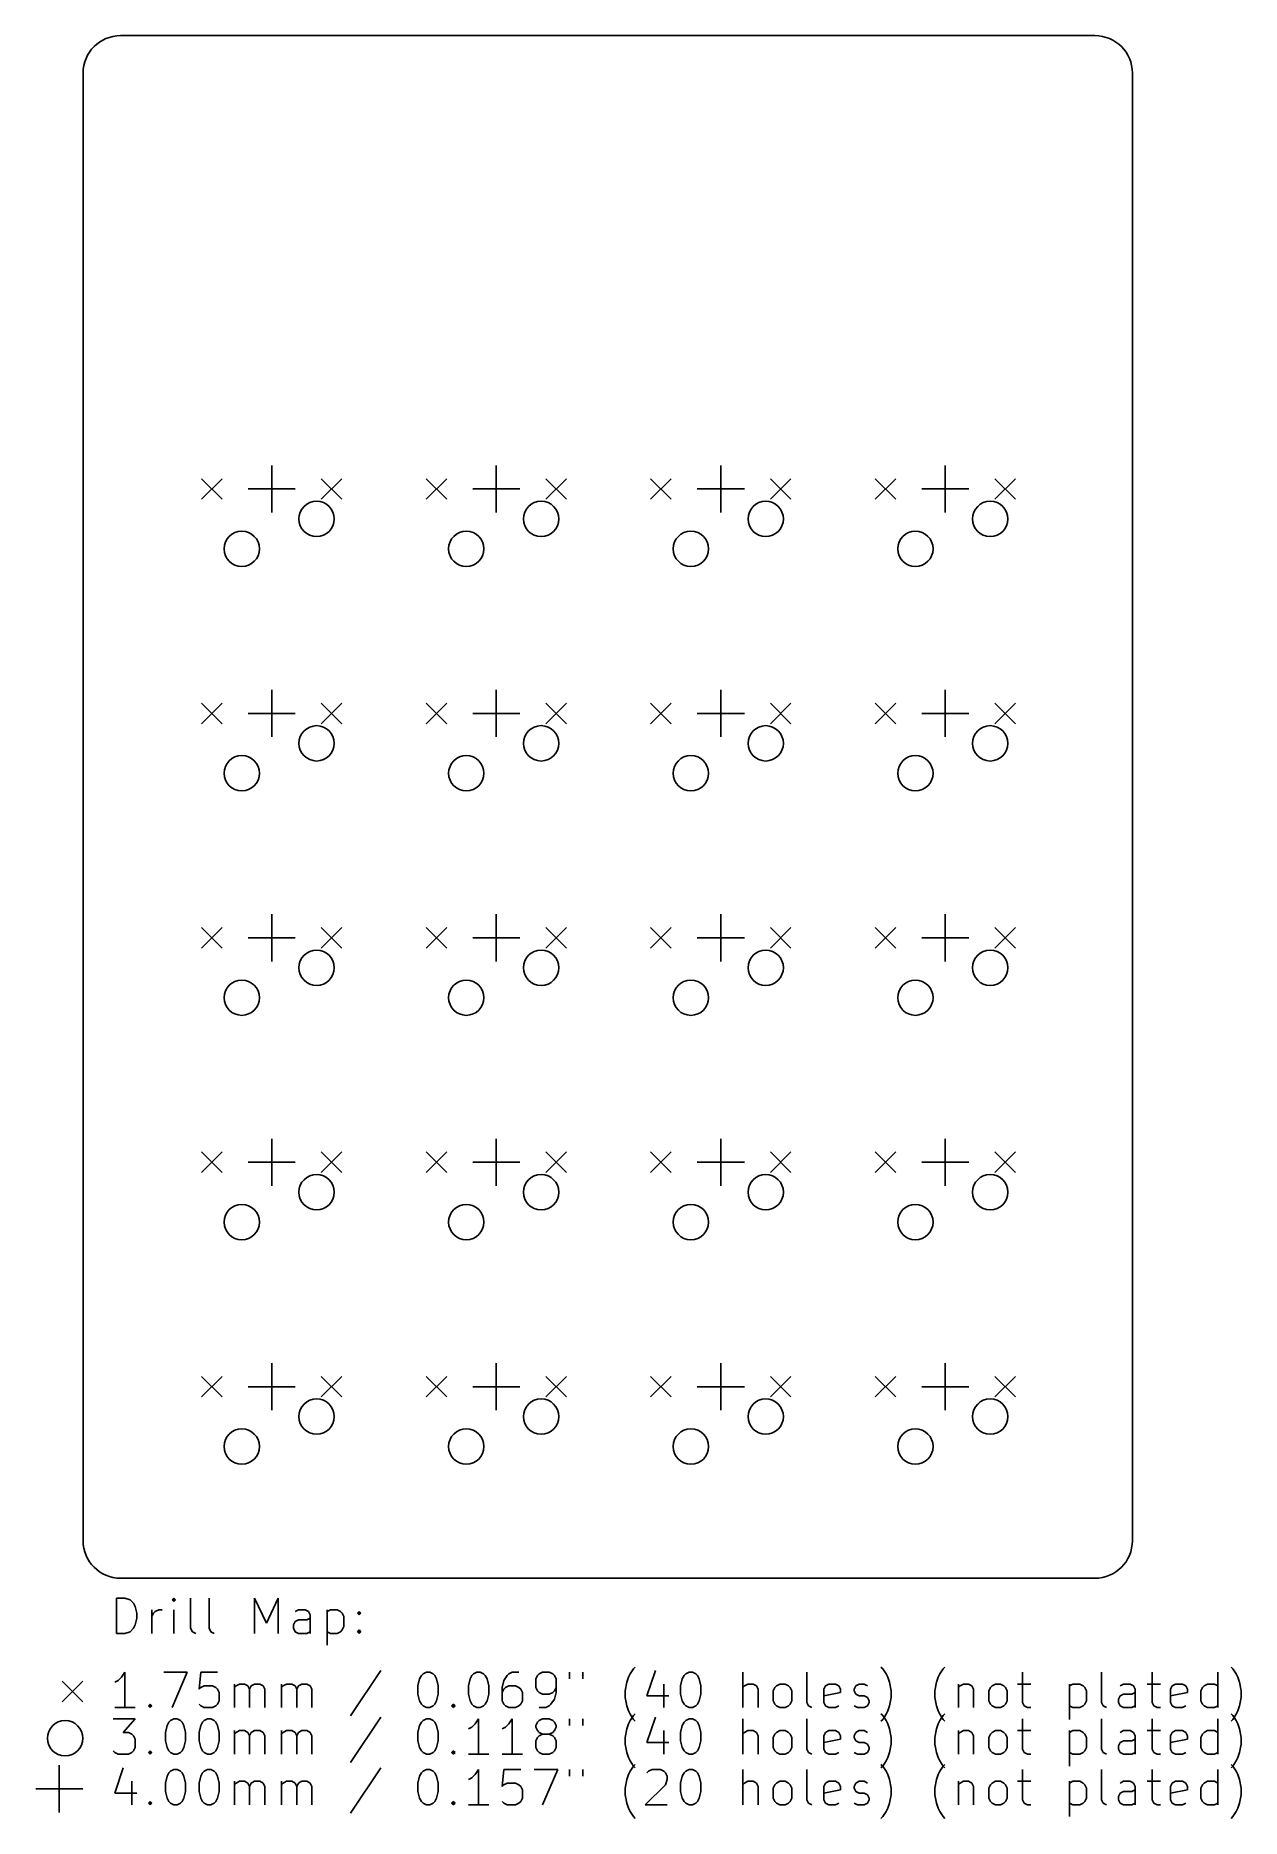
# Model space of a CAD drawing. Extents: x 40 to 142, y -211 to -60.
import ezdxf

# ---------------------------------------------------------------- set-up
doc = ezdxf.new("R2010")
doc.units = 0
doc.layers.add('BLACK', color=7, linetype='CONTINUOUS')

msp = doc.modelspace()

# ---------------------------------------------------------------- linework, layer by layer
at = {"layer": 'BLACK', "linetype": 'CONTINUOUS'}
for p, q in [((46.863, -59.563), (129.54, -59.563)), ((43.688, -187.325), (43.688, -62.738)), ((132.715, -62.738), (132.715, -187.325)), ((59.69, -96.044), (59.69, -100.044)), ((78.74, -96.044), (78.74, -100.044)), ((97.79, -96.044), (97.79, -100.044)), ((116.84, -96.044), (116.84, -100.044)), ((53.735, -97.169), (55.485, -98.919)), ((55.485, -97.169), (53.735, -98.919)), ((57.69, -98.044), (61.69, -98.044)), ((63.895, -97.169), (65.645, -98.919)), ((65.645, -97.169), (63.895, -98.919)), ((72.785, -97.169), (74.535, -98.919)), ((74.535, -97.169), (72.785, -98.919)), ((76.74, -98.044), (80.74, -98.044)), ((82.945, -97.169), (84.695, -98.919)), ((84.695, -97.169), (82.945, -98.919)), ((91.835, -97.169), (93.585, -98.919)), ((93.585, -97.169), (91.835, -98.919)), ((95.79, -98.044), (99.79, -98.044)), ((101.995, -97.169), (103.745, -98.919)), ((103.745, -97.169), (101.995, -98.919)), ((110.885, -97.169), (112.635, -98.919)), ((112.635, -97.169), (110.885, -98.919)), ((114.84, -98.044), (118.84, -98.044)), ((121.045, -97.169), (122.795, -98.919)), ((122.795, -97.169), (121.045, -98.919)), ((53.735, -116.219), (55.485, -117.969)), ((55.485, -116.219), (53.735, -117.969)), ((59.69, -115.094), (59.69, -119.094)), ((63.895, -116.219), (65.645, -117.969)), ((65.645, -116.219), (63.895, -117.969)), ((72.785, -116.219), (74.535, -117.969)), ((74.535, -116.219), (72.785, -117.969)), ((78.74, -115.094), (78.74, -119.094)), ((82.945, -116.219), (84.695, -117.969)), ((84.695, -116.219), (82.945, -117.969)), ((91.835, -116.219), (93.585, -117.969)), ((93.585, -116.219), (91.835, -117.969)), ((97.79, -115.094), (97.79, -119.094)), ((101.995, -116.219), (103.745, -117.969)), ((103.745, -116.219), (101.995, -117.969)), ((110.885, -116.219), (112.635, -117.969)), ((112.635, -116.219), (110.885, -117.969)), ((116.84, -115.094), (116.84, -119.094)), ((121.045, -116.219), (122.795, -117.969)), ((122.795, -116.219), (121.045, -117.969)), ((57.69, -117.094), (61.69, -117.094)), ((76.74, -117.094), (80.74, -117.094)), ((95.79, -117.094), (99.79, -117.094)), ((114.84, -117.094), (118.84, -117.094)), ((59.69, -134.144), (59.69, -138.144)), ((78.74, -134.144), (78.74, -138.144)), ((97.79, -134.144), (97.79, -138.144)), ((116.84, -134.144), (116.84, -138.144)), ((53.735, -135.269), (55.485, -137.019)), ((55.485, -135.269), (53.735, -137.019)), ((57.69, -136.144), (61.69, -136.144)), ((63.895, -135.269), (65.645, -137.019)), ((65.645, -135.269), (63.895, -137.019)), ((72.785, -135.269), (74.535, -137.019)), ((74.535, -135.269), (72.785, -137.019)), ((76.74, -136.144), (80.74, -136.144)), ((82.945, -135.269), (84.695, -137.019)), ((84.695, -135.269), (82.945, -137.019)), ((91.835, -135.269), (93.585, -137.019)), ((93.585, -135.269), (91.835, -137.019)), ((95.79, -136.144), (99.79, -136.144)), ((101.995, -135.269), (103.745, -137.019)), ((103.745, -135.269), (101.995, -137.019)), ((110.885, -135.269), (112.635, -137.019)), ((112.635, -135.269), (110.885, -137.019)), ((114.84, -136.144), (118.84, -136.144)), ((121.045, -135.269), (122.795, -137.019)), ((122.795, -135.269), (121.045, -137.019)), ((53.735, -154.319), (55.485, -156.069)), ((55.485, -154.319), (53.735, -156.069)), ((59.69, -153.194), (59.69, -157.194)), ((63.895, -154.319), (65.645, -156.069)), ((65.645, -154.319), (63.895, -156.069)), ((72.785, -154.319), (74.535, -156.069)), ((74.535, -154.319), (72.785, -156.069)), ((78.74, -153.194), (78.74, -157.194)), ((82.945, -154.319), (84.695, -156.069)), ((84.695, -154.319), (82.945, -156.069)), ((91.835, -154.319), (93.585, -156.069)), ((93.585, -154.319), (91.835, -156.069)), ((97.79, -153.194), (97.79, -157.194)), ((101.995, -154.319), (103.745, -156.069)), ((103.745, -154.319), (101.995, -156.069)), ((110.885, -154.319), (112.635, -156.069)), ((112.635, -154.319), (110.885, -156.069)), ((116.84, -153.194), (116.84, -157.194)), ((121.045, -154.319), (122.795, -156.069)), ((122.795, -154.319), (121.045, -156.069)), ((57.69, -155.194), (61.69, -155.194)), ((76.74, -155.194), (80.74, -155.194)), ((95.79, -155.194), (99.79, -155.194)), ((114.84, -155.194), (118.84, -155.194)), ((59.69, -172.244), (59.69, -176.244)), ((78.74, -172.244), (78.74, -176.244)), ((97.79, -172.244), (97.79, -176.244)), ((116.84, -172.244), (116.84, -176.244)), ((53.735, -173.369), (55.485, -175.119)), ((55.485, -173.369), (53.735, -175.119)), ((63.895, -173.369), (65.645, -175.119)), ((65.645, -173.369), (63.895, -175.119)), ((72.785, -173.369), (74.535, -175.119)), ((74.535, -173.369), (72.785, -175.119)), ((82.945, -173.369), (84.695, -175.119)), ((84.695, -173.369), (82.945, -175.119)), ((91.835, -173.369), (93.585, -175.119)), ((93.585, -173.369), (91.835, -175.119)), ((101.995, -173.369), (103.745, -175.119)), ((103.745, -173.369), (101.995, -175.119)), ((110.885, -173.369), (112.635, -175.119)), ((112.635, -173.369), (110.885, -175.119)), ((121.045, -173.369), (122.795, -175.119)), ((122.795, -173.369), (121.045, -175.119)), ((57.69, -174.244), (61.69, -174.244)), ((76.74, -174.244), (80.74, -174.244)), ((95.79, -174.244), (99.79, -174.244)), ((114.84, -174.244), (118.84, -174.244)), ((129.54, -190.5), (46.863, -190.5)), ((46.5273, -195.182), (46.5273, -192.182)), ((46.5273, -192.182), (47.2416, -192.182)), ((47.2416, -192.182), (47.6701, -192.325)), ((47.6701, -192.325), (47.9559, -192.611)), ((47.9559, -192.611), (48.0987, -192.896)), ((48.0987, -192.896), (48.2416, -193.468)), ((48.2416, -193.468), (48.2416, -193.896)), ((49.5273, -195.182), (49.5273, -193.182)), ((49.5273, -193.754), (49.6701, -193.468)), ((49.6701, -193.468), (49.813, -193.325)), ((49.813, -193.325), (50.0987, -193.182)), ((50.0987, -193.182), (50.3844, -193.182)), ((51.3844, -192.182), (51.2416, -192.325)), ((51.2416, -192.325), (51.3844, -192.468)), ((51.5273, -192.325), (51.3844, -192.182)), ((51.3844, -192.182), (51.3844, -192.468)), ((51.3844, -192.468), (51.5273, -192.325)), ((51.3844, -195.182), (51.3844, -193.182)), ((52.813, -194.754), (52.813, -192.182)), ((54.3844, -194.754), (54.3844, -192.182)), ((58.2416, -195.182), (58.2416, -192.182)), ((58.2416, -192.182), (59.2416, -194.325)), ((59.2416, -194.325), (60.2416, -192.182)), ((60.2416, -192.182), (60.2416, -195.182)), ((61.9559, -193.182), (61.6701, -193.325)), ((62.5273, -193.182), (61.9559, -193.182)), ((62.813, -193.325), (62.5273, -193.182)), ((62.9559, -193.611), (62.813, -193.325)), ((62.9559, -195.182), (62.9559, -193.611)), ((64.3844, -193.182), (64.3844, -196.182)), ((64.3844, -193.325), (64.6701, -193.182)), ((64.6701, -193.182), (65.2416, -193.182)), ((65.2416, -193.182), (65.5273, -193.325)), ((65.5273, -193.325), (65.6701, -193.468)), ((65.6701, -193.468), (65.813, -193.754)), ((66.9559, -193.468), (67.0987, -193.325)), ((67.0987, -193.611), (66.9559, -193.468)), ((67.0987, -193.325), (67.2416, -193.468)), ((67.0987, -193.325), (67.0987, -193.611)), ((67.2416, -193.468), (67.0987, -193.611)), ((47.2416, -195.182), (46.5273, -195.182)), ((47.6701, -195.039), (47.2416, -195.182)), ((47.9559, -194.754), (47.6701, -195.039)), ((48.0987, -194.468), (47.9559, -194.754)), ((48.2416, -193.896), (48.0987, -194.468)), ((52.9559, -195.039), (52.813, -194.754)), ((53.2416, -195.182), (52.9559, -195.039)), ((54.5273, -195.039), (54.3844, -194.754)), ((54.813, -195.182), (54.5273, -195.039)), ((61.5273, -194.468), (61.6701, -194.182)), ((61.5273, -194.754), (61.5273, -194.468)), ((61.6701, -195.039), (61.5273, -194.754)), ((61.6701, -194.182), (61.9559, -194.039)), ((61.9559, -195.182), (61.6701, -195.039)), ((61.9559, -194.039), (62.6701, -194.039)), ((62.6701, -195.182), (61.9559, -195.182)), ((62.6701, -194.039), (62.9559, -193.896)), ((62.9559, -195.039), (62.6701, -195.182)), ((64.6701, -195.182), (64.3844, -195.039)), ((65.2416, -195.182), (64.6701, -195.182)), ((65.5273, -195.039), (65.2416, -195.182)), ((65.6701, -194.896), (65.5273, -195.039)), ((65.813, -194.611), (65.6701, -194.896)), ((65.813, -193.754), (65.813, -194.611)), ((66.9559, -195.039), (67.0987, -194.896)), ((67.0987, -195.182), (66.9559, -195.039)), ((67.0987, -194.896), (67.2416, -195.039)), ((67.0987, -194.896), (67.0987, -195.182)), ((67.2416, -195.039), (67.0987, -195.182)), ((90.0987, -198.625), (90.3844, -198.196)), ((90.3844, -198.196), (90.5273, -198.054)), ((111.527, -198.196), (111.384, -198.054)), ((111.813, -198.625), (111.527, -198.196)), ((116.384, -198.625), (116.67, -198.196)), ((116.67, -198.196), (116.813, -198.054)), ((141.242, -198.196), (141.099, -198.054)), ((141.527, -198.625), (141.242, -198.196)), ((41.913, -199.25), (43.663, -201)), ((43.663, -199.25), (41.913, -201)), ((46.6701, -199.196), (46.3844, -199.339)), ((46.9559, -198.911), (46.6701, -199.196)), ((47.2416, -198.482), (46.9559, -198.911)), ((47.2416, -201.482), (47.2416, -198.482)), ((50.5273, -198.482), (52.5273, -198.482)), ((52.5273, -198.482), (51.2416, -201.482)), ((53.6701, -198.482), (53.5273, -199.911)), ((55.0987, -198.482), (53.6701, -198.482)), ((53.6701, -199.768), (53.9559, -199.625)), ((53.9559, -199.625), (54.6701, -199.625)), ((54.6701, -199.625), (54.9559, -199.768)), ((56.5273, -201.482), (56.5273, -199.482)), ((56.5273, -199.768), (56.6701, -199.625)), ((56.6701, -199.625), (56.9559, -199.482)), ((56.9559, -199.482), (57.3844, -199.482)), ((57.3844, -199.482), (57.6701, -199.625)), ((57.6701, -199.625), (57.813, -199.911)), ((57.813, -199.911), (57.9559, -199.625)), ((57.9559, -199.625), (58.2416, -199.482)), ((58.2416, -199.482), (58.6701, -199.482)), ((58.6701, -199.482), (58.9559, -199.625)), ((58.9559, -199.625), (59.0987, -199.911)), ((60.5273, -201.482), (60.5273, -199.482)), ((60.5273, -199.768), (60.6701, -199.625)), ((60.6701, -199.625), (60.9559, -199.482)), ((60.9559, -199.482), (61.3844, -199.482)), ((61.3844, -199.482), (61.6701, -199.625)), ((61.6701, -199.625), (61.813, -199.911)), ((61.813, -199.911), (61.9559, -199.625)), ((61.9559, -199.625), (62.2416, -199.482)), ((62.2416, -199.482), (62.6701, -199.482)), ((62.6701, -199.482), (62.9559, -199.625)), ((62.9559, -199.625), (63.0987, -199.911)), ((68.9559, -198.339), (66.3844, -202.196)), ((72.0987, -199.625), (72.2416, -199.054)), ((72.0987, -200.339), (72.0987, -199.625)), ((72.2416, -199.054), (72.3844, -198.768)), ((72.3844, -198.768), (72.5273, -198.625)), ((72.5273, -198.625), (72.813, -198.482)), ((72.813, -198.482), (73.0987, -198.482)), ((73.0987, -198.482), (73.3844, -198.625)), ((73.3844, -198.625), (73.5273, -198.768)), ((73.5273, -198.768), (73.6701, -199.054)), ((73.6701, -199.054), (73.813, -199.625)), ((73.813, -199.625), (73.813, -200.339)), ((76.3844, -199.625), (76.5273, -199.054)), ((76.3844, -200.339), (76.3844, -199.625)), ((76.5273, -199.054), (76.6701, -198.768)), ((76.6701, -198.768), (76.813, -198.625)), ((76.813, -198.625), (77.0987, -198.482)), ((77.0987, -198.482), (77.3844, -198.482)), ((77.3844, -198.482), (77.6701, -198.625)), ((77.6701, -198.625), (77.813, -198.768)), ((77.813, -198.768), (77.9559, -199.054)), ((77.9559, -199.054), (78.0987, -199.625)), ((78.0987, -199.625), (78.0987, -200.339)), ((79.3844, -199.196), (79.2416, -199.768)), ((79.6701, -198.768), (79.3844, -199.196)), ((79.813, -199.625), (79.5273, -199.768)), ((79.813, -198.625), (79.6701, -198.768)), ((80.0987, -198.482), (79.813, -198.625)), ((80.3844, -199.625), (79.813, -199.625)), ((80.6701, -198.482), (80.0987, -198.482)), ((80.6701, -199.768), (80.3844, -199.625)), ((82.2416, -198.768), (82.0987, -199.054)), ((82.0987, -199.054), (82.0987, -199.768)), ((82.3844, -198.625), (82.2416, -198.768)), ((82.6701, -198.482), (82.3844, -198.625)), ((83.2416, -198.482), (82.6701, -198.482)), ((83.5273, -198.625), (83.2416, -198.482)), ((83.6701, -198.768), (83.5273, -198.625)), ((83.813, -199.054), (83.6701, -198.768)), ((83.813, -200.196), (83.813, -199.054)), ((84.9559, -198.482), (84.9559, -199.054)), ((86.0987, -198.482), (86.0987, -199.054)), ((89.6701, -200.054), (89.813, -199.339)), ((89.813, -199.339), (89.9559, -198.911)), ((89.9559, -198.911), (90.0987, -198.625)), ((92.2416, -198.339), (91.5273, -200.482)), ((92.9559, -199.482), (92.9559, -201.482)), ((94.3844, -199.625), (94.5273, -199.054)), ((94.3844, -200.339), (94.3844, -199.625)), ((94.5273, -199.054), (94.6701, -198.768)), ((94.6701, -198.768), (94.813, -198.625)), ((94.813, -198.625), (95.0987, -198.482)), ((95.0987, -198.482), (95.3844, -198.482)), ((95.3844, -198.482), (95.6701, -198.625)), ((95.6701, -198.625), (95.813, -198.768)), ((95.813, -198.768), (95.9559, -199.054)), ((95.9559, -199.054), (96.0987, -199.625)), ((96.0987, -199.625), (96.0987, -200.339)), ((99.6701, -201.482), (99.6701, -198.482)), ((99.813, -199.625), (99.6701, -199.768)), ((100.099, -199.482), (99.813, -199.625)), ((100.527, -199.482), (100.099, -199.482)), ((100.813, -199.625), (100.527, -199.482)), ((100.956, -199.911), (100.813, -199.625)), ((102.384, -199.768), (102.527, -199.625)), ((102.527, -199.625), (102.813, -199.482)), ((102.813, -199.482), (103.242, -199.482)), ((103.242, -199.482), (103.527, -199.625)), ((103.527, -199.625), (103.67, -199.768)), ((105.099, -201.054), (105.099, -198.482)), ((106.527, -199.911), (106.67, -199.625)), ((106.67, -199.625), (106.956, -199.482)), ((106.956, -199.482), (107.527, -199.482)), ((107.527, -199.482), (107.813, -199.625)), ((107.813, -199.625), (107.956, -199.911)), ((109.099, -199.911), (109.242, -199.625)), ((109.242, -199.625), (109.527, -199.482)), ((109.527, -199.482), (109.956, -199.482)), ((109.956, -199.482), (110.242, -199.625)), ((111.956, -198.911), (111.813, -198.625)), ((112.099, -199.339), (111.956, -198.911)), ((112.242, -200.054), (112.099, -199.339)), ((115.956, -200.054), (116.099, -199.339)), ((116.099, -199.339), (116.242, -198.911)), ((116.242, -198.911), (116.384, -198.625)), ((117.956, -199.482), (117.956, -201.482)), ((117.956, -199.768), (118.099, -199.625)), ((118.099, -199.625), (118.384, -199.482)), ((118.384, -199.482), (118.813, -199.482)), ((118.813, -199.482), (119.099, -199.625)), ((119.099, -199.625), (119.242, -199.911)), ((120.67, -199.768), (120.813, -199.625)), ((120.813, -199.625), (121.099, -199.482)), ((121.099, -199.482), (121.527, -199.482)), ((121.527, -199.482), (121.813, -199.625)), ((121.813, -199.625), (121.956, -199.768)), ((122.956, -199.482), (124.099, -199.482)), ((123.384, -198.482), (123.384, -201.054)), ((127.384, -199.482), (127.384, -202.482)), ((127.384, -199.625), (127.67, -199.482)), ((127.67, -199.482), (128.242, -199.482)), ((128.242, -199.482), (128.527, -199.625)), ((128.527, -199.625), (128.67, -199.768)), ((130.099, -201.054), (130.099, -198.482)), ((131.956, -199.482), (131.67, -199.625)), ((132.527, -199.482), (131.956, -199.482)), ((132.813, -199.625), (132.527, -199.482)), ((132.956, -199.911), (132.813, -199.625)), ((133.956, -199.482), (135.099, -199.482)), ((134.384, -198.482), (134.384, -201.054)), ((135.956, -199.911), (136.099, -199.625)), ((136.099, -199.625), (136.384, -199.482)), ((136.384, -199.482), (136.956, -199.482)), ((136.956, -199.482), (137.242, -199.625)), ((137.242, -199.625), (137.384, -199.911)), ((138.67, -199.768), (138.813, -199.625)), ((138.813, -199.625), (139.099, -199.482)), ((139.099, -199.482), (139.67, -199.482)), ((139.67, -199.482), (139.956, -199.625)), ((139.956, -201.482), (139.956, -198.482)), ((141.67, -198.911), (141.527, -198.625)), ((141.813, -199.339), (141.67, -198.911)), ((141.956, -200.054), (141.813, -199.339)), ((49.2416, -201.339), (49.3844, -201.196)), ((49.3844, -201.196), (49.5273, -201.339)), ((49.3844, -201.196), (49.3844, -201.482)), ((53.5273, -199.911), (53.6701, -199.768)), ((53.6701, -201.339), (53.5273, -201.196)), ((54.9559, -199.768), (55.0987, -199.911)), ((55.0987, -201.196), (54.9559, -201.339)), ((55.0987, -199.911), (55.2416, -200.196)), ((55.2416, -200.911), (55.0987, -201.196)), ((55.2416, -200.196), (55.2416, -200.911)), ((57.813, -199.911), (57.813, -201.482)), ((59.0987, -199.911), (59.0987, -201.482)), ((61.813, -199.911), (61.813, -201.482)), ((63.0987, -199.911), (63.0987, -201.482)), ((72.2416, -200.911), (72.0987, -200.339)), ((72.3844, -201.196), (72.2416, -200.911)), ((72.5273, -201.339), (72.3844, -201.196)), ((73.5273, -201.196), (73.3844, -201.339)), ((73.6701, -200.911), (73.5273, -201.196)), ((73.813, -200.339), (73.6701, -200.911)), ((74.9559, -201.339), (75.0987, -201.196)), ((75.0987, -201.196), (75.2416, -201.339)), ((75.0987, -201.196), (75.0987, -201.482)), ((76.5273, -200.911), (76.3844, -200.339)), ((76.6701, -201.196), (76.5273, -200.911)), ((76.813, -201.339), (76.6701, -201.196)), ((77.813, -201.196), (77.6701, -201.339)), ((77.9559, -200.911), (77.813, -201.196)), ((78.0987, -200.339), (77.9559, -200.911)), ((79.2416, -199.768), (79.2416, -200.911)), ((79.3844, -199.911), (79.2416, -200.196)), ((79.2416, -200.911), (79.3844, -201.196)), ((79.5273, -199.768), (79.3844, -199.911)), ((79.3844, -201.196), (79.5273, -201.339)), ((80.813, -199.911), (80.6701, -199.768)), ((80.6701, -201.339), (80.813, -201.196)), ((80.9559, -200.196), (80.813, -199.911)), ((80.813, -201.196), (80.9559, -200.911)), ((80.9559, -200.911), (80.9559, -200.196)), ((82.0987, -199.768), (82.2416, -200.054)), ((82.2416, -200.054), (82.3844, -200.196)), ((82.3844, -200.196), (82.6701, -200.339)), ((82.6701, -200.339), (83.2416, -200.339)), ((83.2416, -200.339), (83.5273, -200.196)), ((83.2416, -201.339), (83.3844, -201.196)), ((83.3844, -201.196), (83.6701, -200.768)), ((83.5273, -200.196), (83.6701, -200.054)), ((83.6701, -200.054), (83.813, -199.768)), ((83.6701, -200.768), (83.813, -200.196)), ((89.6701, -200.625), (89.6701, -200.054)), ((89.813, -201.339), (89.6701, -200.625)), ((91.5273, -200.482), (93.3844, -200.482)), ((94.5273, -200.911), (94.3844, -200.339)), ((94.6701, -201.196), (94.5273, -200.911)), ((94.813, -201.339), (94.6701, -201.196)), ((95.813, -201.196), (95.6701, -201.339)), ((95.9559, -200.911), (95.813, -201.196)), ((96.0987, -200.339), (95.9559, -200.911)), ((100.956, -201.482), (100.956, -199.911)), ((102.242, -200.054), (102.384, -199.768)), ((102.242, -200.911), (102.242, -200.054)), ((102.384, -201.196), (102.242, -200.911)), ((102.527, -201.339), (102.384, -201.196)), ((103.67, -201.196), (103.527, -201.339)), ((103.67, -199.768), (103.813, -200.054)), ((103.813, -200.911), (103.67, -201.196)), ((103.813, -200.054), (103.813, -200.911)), ((105.242, -201.339), (105.099, -201.054)), ((106.527, -201.054), (106.527, -199.911)), ((107.956, -200.196), (106.527, -200.482)), ((106.67, -201.339), (106.527, -201.054)), ((107.956, -199.911), (107.956, -200.196)), ((109.099, -200.054), (109.099, -199.911)), ((109.242, -200.339), (109.099, -200.054)), ((109.527, -200.482), (109.242, -200.339)), ((109.956, -200.482), (109.527, -200.482)), ((110.242, -200.625), (109.956, -200.482)), ((110.384, -200.911), (110.242, -200.625)), ((110.242, -201.339), (110.384, -201.054)), ((110.384, -201.054), (110.384, -200.911)), ((112.099, -201.339), (112.242, -200.625)), ((112.242, -200.625), (112.242, -200.054)), ((115.956, -200.625), (115.956, -200.054)), ((116.099, -201.339), (115.956, -200.625)), ((119.242, -199.911), (119.242, -201.482)), ((120.527, -200.054), (120.67, -199.768)), ((120.527, -200.911), (120.527, -200.054)), ((120.67, -201.196), (120.527, -200.911)), ((120.813, -201.339), (120.67, -201.196)), ((121.956, -201.196), (121.813, -201.339)), ((121.956, -199.768), (122.099, -200.054)), ((122.099, -200.911), (121.956, -201.196)), ((122.099, -200.054), (122.099, -200.911)), ((123.384, -201.054), (123.527, -201.339)), ((128.67, -201.196), (128.527, -201.339)), ((128.67, -199.768), (128.813, -200.054)), ((128.813, -200.911), (128.67, -201.196)), ((128.813, -200.054), (128.813, -200.911)), ((130.242, -201.339), (130.099, -201.054)), ((131.527, -200.768), (131.67, -200.482)), ((131.527, -201.054), (131.527, -200.768)), ((131.67, -201.339), (131.527, -201.054)), ((131.67, -200.482), (131.956, -200.339)), ((131.956, -200.339), (132.67, -200.339)), ((132.67, -200.339), (132.956, -200.196)), ((132.956, -201.482), (132.956, -199.911)), ((134.384, -201.054), (134.527, -201.339)), ((135.956, -201.054), (135.956, -199.911)), ((137.384, -200.196), (135.956, -200.482)), ((136.099, -201.339), (135.956, -201.054)), ((137.384, -199.911), (137.384, -200.196)), ((138.527, -200.054), (138.67, -199.768)), ((138.527, -200.911), (138.527, -200.054)), ((138.67, -201.196), (138.527, -200.911)), ((138.813, -201.339), (138.67, -201.196)), ((141.813, -201.339), (141.956, -200.625)), ((141.956, -200.625), (141.956, -200.054)), ((46.2416, -202.442), (48.0987, -202.442)), ((48.0987, -201.482), (46.3844, -201.482)), ((48.0987, -202.442), (47.0987, -203.585)), ((49.3844, -201.482), (49.2416, -201.339)), ((49.5273, -201.339), (49.3844, -201.482)), ((50.813, -203.014), (50.9559, -202.728)), ((50.9559, -202.728), (51.0987, -202.585)), ((51.0987, -202.585), (51.3844, -202.442)), ((51.3844, -202.442), (51.6701, -202.442)), ((51.6701, -202.442), (51.9559, -202.585)), ((51.9559, -202.585), (52.0987, -202.728)), ((52.0987, -202.728), (52.2416, -203.014)), ((53.9559, -201.482), (53.6701, -201.339)), ((53.6701, -203.014), (53.813, -202.728)), ((53.813, -202.728), (53.9559, -202.585)), ((54.6701, -201.482), (53.9559, -201.482)), ((53.9559, -202.585), (54.2416, -202.442)), ((54.2416, -202.442), (54.5273, -202.442)), ((54.5273, -202.442), (54.813, -202.585)), ((54.9559, -201.339), (54.6701, -201.482)), ((54.813, -202.585), (54.9559, -202.728)), ((54.9559, -202.728), (55.0987, -203.014)), ((68.9559, -202.299), (66.3844, -206.156)), ((72.2416, -203.014), (72.3844, -202.728)), ((72.3844, -202.728), (72.5273, -202.585)), ((72.813, -201.482), (72.5273, -201.339)), ((72.5273, -202.585), (72.813, -202.442)), ((73.0987, -201.482), (72.813, -201.482)), ((72.813, -202.442), (73.0987, -202.442)), ((73.3844, -201.339), (73.0987, -201.482)), ((73.0987, -202.442), (73.3844, -202.585)), ((73.3844, -202.585), (73.5273, -202.728)), ((73.5273, -202.728), (73.6701, -203.014)), ((75.0987, -201.482), (74.9559, -201.339)), ((75.2416, -201.339), (75.0987, -201.482)), ((77.0987, -201.482), (76.813, -201.339)), ((77.2416, -202.442), (76.9559, -202.871)), ((77.3844, -201.482), (77.0987, -201.482)), ((77.2416, -205.442), (77.2416, -202.442)), ((77.6701, -201.339), (77.3844, -201.482)), ((79.5273, -201.339), (79.813, -201.482)), ((79.813, -201.482), (80.3844, -201.482)), ((80.0987, -202.442), (79.813, -202.871)), ((80.0987, -205.442), (80.0987, -202.442)), ((80.3844, -201.482), (80.6701, -201.339)), ((82.0987, -203.014), (82.2416, -202.728)), ((82.2416, -202.728), (82.3844, -202.585)), ((82.3844, -201.482), (82.9559, -201.482)), ((82.3844, -202.585), (82.6701, -202.442)), ((82.6701, -202.442), (83.2416, -202.442)), ((82.9559, -201.482), (83.2416, -201.339)), ((83.2416, -202.442), (83.5273, -202.585)), ((83.5273, -202.585), (83.6701, -202.728)), ((83.6701, -202.728), (83.813, -203.014)), ((84.9559, -202.442), (84.9559, -203.014)), ((86.0987, -202.442), (86.0987, -203.014)), ((89.9559, -201.768), (89.813, -201.339)), ((90.0987, -202.054), (89.9559, -201.768)), ((89.9559, -202.871), (90.0987, -202.585)), ((90.3844, -202.482), (90.0987, -202.054)), ((90.0987, -202.585), (90.3844, -202.156)), ((90.3844, -202.156), (90.5273, -202.014)), ((90.5273, -202.625), (90.3844, -202.482)), ((92.2416, -202.299), (91.5273, -204.442)), ((94.5273, -203.014), (94.6701, -202.728)), ((94.6701, -202.728), (94.813, -202.585)), ((95.0987, -201.482), (94.813, -201.339)), ((94.813, -202.585), (95.0987, -202.442)), ((95.3844, -201.482), (95.0987, -201.482)), ((95.0987, -202.442), (95.3844, -202.442)), ((95.6701, -201.339), (95.3844, -201.482)), ((95.3844, -202.442), (95.6701, -202.585)), ((95.6701, -202.585), (95.813, -202.728)), ((95.813, -202.728), (95.9559, -203.014)), ((99.6701, -205.442), (99.6701, -202.442)), ((102.813, -201.482), (102.527, -201.339)), ((103.242, -201.482), (102.813, -201.482)), ((103.527, -201.339), (103.242, -201.482)), ((105.099, -205.014), (105.099, -202.442)), ((105.527, -201.482), (105.242, -201.339)), ((106.956, -201.482), (106.67, -201.339)), ((107.527, -201.482), (106.956, -201.482)), ((107.813, -201.339), (107.527, -201.482)), ((109.099, -201.339), (109.384, -201.482)), ((109.384, -201.482), (109.956, -201.482)), ((109.956, -201.482), (110.242, -201.339)), ((111.527, -202.156), (111.384, -202.014)), ((111.384, -202.625), (111.527, -202.482)), ((111.527, -202.482), (111.813, -202.054)), ((111.813, -202.585), (111.527, -202.156)), ((111.813, -202.054), (111.956, -201.768)), ((111.956, -202.871), (111.813, -202.585)), ((111.956, -201.768), (112.099, -201.339)), ((116.242, -201.768), (116.099, -201.339)), ((116.384, -202.054), (116.242, -201.768)), ((116.242, -202.871), (116.384, -202.585)), ((116.67, -202.482), (116.384, -202.054)), ((116.384, -202.585), (116.67, -202.156)), ((116.67, -202.156), (116.813, -202.014)), ((116.813, -202.625), (116.67, -202.482)), ((121.099, -201.482), (120.813, -201.339)), ((121.527, -201.482), (121.099, -201.482)), ((121.813, -201.339), (121.527, -201.482)), ((123.384, -202.442), (123.384, -205.014)), ((123.527, -201.339), (123.813, -201.482)), ((123.813, -201.482), (124.099, -201.482)), ((127.67, -201.482), (127.384, -201.339)), ((128.242, -201.482), (127.67, -201.482)), ((128.527, -201.339), (128.242, -201.482)), ((130.099, -205.014), (130.099, -202.442)), ((130.527, -201.482), (130.242, -201.339)), ((131.956, -201.482), (131.67, -201.339)), ((132.67, -201.482), (131.956, -201.482)), ((132.956, -201.339), (132.67, -201.482)), ((134.384, -202.442), (134.384, -205.014)), ((134.527, -201.339), (134.813, -201.482)), ((134.813, -201.482), (135.099, -201.482)), ((136.384, -201.482), (136.099, -201.339)), ((136.956, -201.482), (136.384, -201.482)), ((137.242, -201.339), (136.956, -201.482)), ((139.099, -201.482), (138.813, -201.339)), ((139.67, -201.482), (139.099, -201.482)), ((139.956, -201.339), (139.67, -201.482)), ((139.956, -205.442), (139.956, -202.442)), ((141.242, -202.156), (141.099, -202.014)), ((141.099, -202.625), (141.242, -202.482)), ((141.242, -202.482), (141.527, -202.054)), ((141.527, -202.585), (141.242, -202.156)), ((141.527, -202.054), (141.67, -201.768)), ((141.67, -202.871), (141.527, -202.585)), ((141.67, -201.768), (141.813, -201.339)), ((47.0987, -203.585), (47.5273, -203.585)), ((47.5273, -203.585), (47.813, -203.728)), ((47.813, -203.728), (47.9559, -203.871)), ((47.9559, -203.871), (48.0987, -204.156)), ((48.0987, -204.156), (48.0987, -204.871)), ((50.6701, -203.585), (50.813, -203.014)), ((50.6701, -204.299), (50.6701, -203.585)), ((52.2416, -203.014), (52.3844, -203.585)), ((52.3844, -203.585), (52.3844, -204.299)), ((53.5273, -203.585), (53.6701, -203.014)), ((53.5273, -204.299), (53.5273, -203.585)), ((55.0987, -203.014), (55.2416, -203.585)), ((55.2416, -203.585), (55.2416, -204.299)), ((56.5273, -205.442), (56.5273, -203.442)), ((56.5273, -203.728), (56.6701, -203.585)), ((56.6701, -203.585), (56.9559, -203.442)), ((56.9559, -203.442), (57.3844, -203.442)), ((57.3844, -203.442), (57.6701, -203.585)), ((57.6701, -203.585), (57.813, -203.871)), ((57.813, -203.871), (57.9559, -203.585)), ((57.813, -203.871), (57.813, -205.442)), ((57.9559, -203.585), (58.2416, -203.442)), ((58.2416, -203.442), (58.6701, -203.442)), ((58.6701, -203.442), (58.9559, -203.585)), ((58.9559, -203.585), (59.0987, -203.871)), ((59.0987, -203.871), (59.0987, -205.442)), ((60.5273, -205.442), (60.5273, -203.442)), ((60.5273, -203.728), (60.6701, -203.585)), ((60.6701, -203.585), (60.9559, -203.442)), ((60.9559, -203.442), (61.3844, -203.442)), ((61.3844, -203.442), (61.6701, -203.585)), ((61.6701, -203.585), (61.813, -203.871)), ((61.813, -203.871), (61.9559, -203.585)), ((61.813, -203.871), (61.813, -205.442)), ((61.9559, -203.585), (62.2416, -203.442)), ((62.2416, -203.442), (62.6701, -203.442)), ((62.6701, -203.442), (62.9559, -203.585)), ((62.9559, -203.585), (63.0987, -203.871)), ((63.0987, -203.871), (63.0987, -205.442)), ((72.0987, -203.585), (72.2416, -203.014)), ((72.0987, -204.299), (72.0987, -203.585)), ((73.6701, -203.014), (73.813, -203.585)), ((73.813, -203.585), (73.813, -204.299)), ((76.6701, -203.156), (76.3844, -203.299)), ((76.9559, -202.871), (76.6701, -203.156)), ((79.5273, -203.156), (79.2416, -203.299)), ((79.813, -202.871), (79.5273, -203.156)), ((82.0987, -203.156), (82.0987, -203.014)), ((82.2416, -203.442), (82.0987, -203.156)), ((82.2416, -204.014), (82.0987, -204.299)), ((82.3844, -203.585), (82.2416, -203.442)), ((82.3844, -203.871), (82.2416, -204.014)), ((82.6701, -203.728), (82.3844, -203.585)), ((82.6701, -203.728), (82.3844, -203.871)), ((83.2416, -203.728), (82.6701, -203.728)), ((83.5273, -203.585), (83.2416, -203.728)), ((83.5273, -203.871), (83.2416, -203.728)), ((83.6701, -203.442), (83.5273, -203.585)), ((83.6701, -204.014), (83.5273, -203.871)), ((83.813, -203.156), (83.6701, -203.442)), ((83.813, -204.299), (83.6701, -204.014)), ((83.813, -203.014), (83.813, -203.156)), ((89.6701, -204.014), (89.813, -203.299)), ((89.6701, -204.585), (89.6701, -204.014)), ((89.813, -203.299), (89.9559, -202.871)), ((92.9559, -203.442), (92.9559, -205.442)), ((94.3844, -203.585), (94.5273, -203.014)), ((94.3844, -204.299), (94.3844, -203.585)), ((95.9559, -203.014), (96.0987, -203.585)), ((96.0987, -203.585), (96.0987, -204.299)), ((99.813, -203.585), (99.6701, -203.728)), ((100.099, -203.442), (99.813, -203.585)), ((100.527, -203.442), (100.099, -203.442)), ((100.813, -203.585), (100.527, -203.442)), ((100.956, -203.871), (100.813, -203.585)), ((100.956, -205.442), (100.956, -203.871)), ((102.242, -204.014), (102.384, -203.728)), ((102.242, -204.871), (102.242, -204.014)), ((102.384, -203.728), (102.527, -203.585)), ((102.527, -203.585), (102.813, -203.442)), ((102.813, -203.442), (103.242, -203.442)), ((103.242, -203.442), (103.527, -203.585)), ((103.527, -203.585), (103.67, -203.728)), ((103.67, -203.728), (103.813, -204.014)), ((103.813, -204.014), (103.813, -204.871)), ((106.527, -203.871), (106.67, -203.585)), ((106.527, -205.014), (106.527, -203.871)), ((107.956, -204.156), (106.527, -204.442)), ((106.67, -203.585), (106.956, -203.442)), ((106.956, -203.442), (107.527, -203.442)), ((107.527, -203.442), (107.813, -203.585)), ((107.813, -203.585), (107.956, -203.871)), ((107.956, -203.871), (107.956, -204.156)), ((109.099, -203.871), (109.242, -203.585)), ((109.099, -204.014), (109.099, -203.871)), ((109.242, -204.299), (109.099, -204.014)), ((109.242, -203.585), (109.527, -203.442)), ((109.527, -203.442), (109.956, -203.442)), ((109.956, -203.442), (110.242, -203.585)), ((112.099, -203.299), (111.956, -202.871)), ((112.242, -204.014), (112.099, -203.299)), ((112.242, -204.585), (112.242, -204.014)), ((115.956, -204.014), (116.099, -203.299)), ((115.956, -204.585), (115.956, -204.014)), ((116.099, -203.299), (116.242, -202.871)), ((117.956, -203.442), (117.956, -205.442)), ((117.956, -203.728), (118.099, -203.585)), ((118.099, -203.585), (118.384, -203.442)), ((118.384, -203.442), (118.813, -203.442)), ((118.813, -203.442), (119.099, -203.585)), ((119.099, -203.585), (119.242, -203.871)), ((119.242, -203.871), (119.242, -205.442)), ((120.527, -204.014), (120.67, -203.728)), ((120.527, -204.871), (120.527, -204.014)), ((120.67, -203.728), (120.813, -203.585)), ((120.813, -203.585), (121.099, -203.442)), ((121.099, -203.442), (121.527, -203.442)), ((121.527, -203.442), (121.813, -203.585)), ((121.813, -203.585), (121.956, -203.728)), ((121.956, -203.728), (122.099, -204.014)), ((122.099, -204.014), (122.099, -204.871)), ((122.956, -203.442), (124.099, -203.442)), ((127.384, -203.442), (127.384, -206.442)), ((127.384, -203.585), (127.67, -203.442)), ((127.67, -203.442), (128.242, -203.442)), ((128.242, -203.442), (128.527, -203.585)), ((128.527, -203.585), (128.67, -203.728)), ((128.67, -203.728), (128.813, -204.014)), ((128.813, -204.014), (128.813, -204.871)), ((131.956, -203.442), (131.67, -203.585)), ((132.527, -203.442), (131.956, -203.442)), ((132.813, -203.585), (132.527, -203.442)), ((132.67, -204.299), (132.956, -204.156)), ((132.956, -203.871), (132.813, -203.585)), ((132.956, -205.442), (132.956, -203.871)), ((133.956, -203.442), (135.099, -203.442)), ((135.956, -203.871), (136.099, -203.585)), ((135.956, -205.014), (135.956, -203.871)), ((137.384, -204.156), (135.956, -204.442)), ((136.099, -203.585), (136.384, -203.442)), ((136.384, -203.442), (136.956, -203.442)), ((136.956, -203.442), (137.242, -203.585)), ((137.242, -203.585), (137.384, -203.871)), ((137.384, -203.871), (137.384, -204.156)), ((138.527, -204.014), (138.67, -203.728)), ((138.527, -204.871), (138.527, -204.014)), ((138.67, -203.728), (138.813, -203.585)), ((138.813, -203.585), (139.099, -203.442)), ((139.099, -203.442), (139.67, -203.442)), ((139.67, -203.442), (139.956, -203.585)), ((141.813, -203.299), (141.67, -202.871)), ((141.956, -204.014), (141.813, -203.299)), ((141.956, -204.585), (141.956, -204.014)), ((46.3844, -205.299), (46.2416, -205.156)), ((46.6701, -205.442), (46.3844, -205.299)), ((47.5273, -205.442), (46.6701, -205.442)), ((47.813, -205.299), (47.5273, -205.442)), ((47.9559, -205.156), (47.813, -205.299)), ((48.0987, -204.871), (47.9559, -205.156)), ((49.2416, -205.299), (49.3844, -205.156)), ((49.3844, -205.442), (49.2416, -205.299)), ((49.3844, -205.156), (49.5273, -205.299)), ((49.3844, -205.156), (49.3844, -205.442)), ((49.5273, -205.299), (49.3844, -205.442)), ((50.813, -204.871), (50.6701, -204.299)), ((50.9559, -205.156), (50.813, -204.871)), ((51.0987, -205.299), (50.9559, -205.156)), ((51.3844, -205.442), (51.0987, -205.299)), ((51.6701, -205.442), (51.3844, -205.442)), ((51.9559, -205.299), (51.6701, -205.442)), ((52.0987, -205.156), (51.9559, -205.299)), ((52.2416, -204.871), (52.0987, -205.156)), ((52.3844, -204.299), (52.2416, -204.871)), ((53.6701, -204.871), (53.5273, -204.299)), ((53.813, -205.156), (53.6701, -204.871)), ((53.9559, -205.299), (53.813, -205.156)), ((54.2416, -205.442), (53.9559, -205.299)), ((54.5273, -205.442), (54.2416, -205.442)), ((54.813, -205.299), (54.5273, -205.442)), ((54.9559, -205.156), (54.813, -205.299)), ((55.0987, -204.871), (54.9559, -205.156)), ((55.2416, -204.299), (55.0987, -204.871)), ((72.2416, -204.871), (72.0987, -204.299)), ((72.3844, -205.156), (72.2416, -204.871)), ((72.5273, -205.299), (72.3844, -205.156)), ((72.813, -205.442), (72.5273, -205.299)), ((73.0987, -205.442), (72.813, -205.442)), ((73.3844, -205.299), (73.0987, -205.442)), ((73.5273, -205.156), (73.3844, -205.299)), ((73.6701, -204.871), (73.5273, -205.156)), ((73.813, -204.299), (73.6701, -204.871)), ((74.9559, -205.299), (75.0987, -205.156)), ((75.0987, -205.442), (74.9559, -205.299)), ((75.0987, -205.156), (75.2416, -205.299)), ((75.0987, -205.156), (75.0987, -205.442)), ((75.2416, -205.299), (75.0987, -205.442)), ((78.0987, -205.442), (76.3844, -205.442)), ((80.9559, -205.442), (79.2416, -205.442)), ((82.0987, -204.299), (82.0987, -204.871)), ((82.0987, -204.871), (82.2416, -205.156)), ((82.2416, -205.156), (82.3844, -205.299)), ((82.3844, -205.299), (82.6701, -205.442)), ((82.6701, -205.442), (83.2416, -205.442)), ((83.2416, -205.442), (83.5273, -205.299)), ((83.5273, -205.299), (83.6701, -205.156)), ((83.6701, -205.156), (83.813, -204.871)), ((83.813, -204.871), (83.813, -204.299)), ((89.813, -205.299), (89.6701, -204.585)), ((89.9559, -205.728), (89.813, -205.299)), ((90.0987, -206.014), (89.9559, -205.728)), ((91.5273, -204.442), (93.3844, -204.442)), ((94.5273, -204.871), (94.3844, -204.299)), ((94.6701, -205.156), (94.5273, -204.871)), ((94.813, -205.299), (94.6701, -205.156)), ((95.0987, -205.442), (94.813, -205.299)), ((95.3844, -205.442), (95.0987, -205.442)), ((95.6701, -205.299), (95.3844, -205.442)), ((95.813, -205.156), (95.6701, -205.299)), ((95.9559, -204.871), (95.813, -205.156)), ((96.0987, -204.299), (95.9559, -204.871)), ((102.384, -205.156), (102.242, -204.871)), ((102.527, -205.299), (102.384, -205.156)), ((102.813, -205.442), (102.527, -205.299)), ((103.242, -205.442), (102.813, -205.442)), ((103.527, -205.299), (103.242, -205.442)), ((103.67, -205.156), (103.527, -205.299)), ((103.813, -204.871), (103.67, -205.156)), ((105.242, -205.299), (105.099, -205.014)), ((105.527, -205.442), (105.242, -205.299)), ((106.67, -205.299), (106.527, -205.014)), ((106.956, -205.442), (106.67, -205.299)), ((107.527, -205.442), (106.956, -205.442)), ((107.813, -205.299), (107.527, -205.442)), ((109.099, -205.299), (109.384, -205.442)), ((109.527, -204.442), (109.242, -204.299)), ((109.384, -205.442), (109.956, -205.442)), ((109.956, -204.442), (109.527, -204.442)), ((110.242, -204.585), (109.956, -204.442)), ((109.956, -205.442), (110.242, -205.299)), ((110.384, -204.871), (110.242, -204.585)), ((110.242, -205.299), (110.384, -205.014)), ((110.384, -205.014), (110.384, -204.871)), ((111.813, -206.014), (111.956, -205.728)), ((111.956, -205.728), (112.099, -205.299)), ((112.099, -205.299), (112.242, -204.585)), ((116.099, -205.299), (115.956, -204.585)), ((116.242, -205.728), (116.099, -205.299)), ((116.384, -206.014), (116.242, -205.728)), ((120.67, -205.156), (120.527, -204.871)), ((120.813, -205.299), (120.67, -205.156)), ((121.099, -205.442), (120.813, -205.299)), ((121.527, -205.442), (121.099, -205.442)), ((121.813, -205.299), (121.527, -205.442)), ((121.956, -205.156), (121.813, -205.299)), ((122.099, -204.871), (121.956, -205.156)), ((123.384, -205.014), (123.527, -205.299)), ((123.527, -205.299), (123.813, -205.442)), ((123.813, -205.442), (124.099, -205.442)), ((127.67, -205.442), (127.384, -205.299)), ((128.242, -205.442), (127.67, -205.442)), ((128.527, -205.299), (128.242, -205.442)), ((128.67, -205.156), (128.527, -205.299)), ((128.813, -204.871), (128.67, -205.156)), ((130.242, -205.299), (130.099, -205.014)), ((130.527, -205.442), (130.242, -205.299)), ((131.527, -204.728), (131.67, -204.442)), ((131.527, -205.014), (131.527, -204.728)), ((131.67, -205.299), (131.527, -205.014)), ((131.67, -204.442), (131.956, -204.299)), ((131.956, -205.442), (131.67, -205.299)), ((131.956, -204.299), (132.67, -204.299)), ((132.67, -205.442), (131.956, -205.442)), ((132.956, -205.299), (132.67, -205.442)), ((134.384, -205.014), (134.527, -205.299)), ((134.527, -205.299), (134.813, -205.442)), ((134.813, -205.442), (135.099, -205.442)), ((136.099, -205.299), (135.956, -205.014)), ((136.384, -205.442), (136.099, -205.299)), ((136.956, -205.442), (136.384, -205.442)), ((137.242, -205.299), (136.956, -205.442)), ((138.67, -205.156), (138.527, -204.871)), ((138.813, -205.299), (138.67, -205.156)), ((139.099, -205.442), (138.813, -205.299)), ((139.67, -205.442), (139.099, -205.442)), ((139.956, -205.299), (139.67, -205.442)), ((141.527, -206.014), (141.67, -205.728)), ((141.67, -205.728), (141.813, -205.299)), ((141.813, -205.299), (141.956, -204.585)), ((41.663, -206.385), (41.663, -210.385)), ((47.0987, -206.599), (46.3844, -208.742)), ((50.813, -207.314), (50.9559, -207.028)), ((50.9559, -207.028), (51.0987, -206.885)), ((51.0987, -206.885), (51.3844, -206.742)), ((51.3844, -206.742), (51.6701, -206.742)), ((51.6701, -206.742), (51.9559, -206.885)), ((51.9559, -206.885), (52.0987, -207.028)), ((52.0987, -207.028), (52.2416, -207.314)), ((53.6701, -207.314), (53.813, -207.028)), ((53.813, -207.028), (53.9559, -206.885)), ((53.9559, -206.885), (54.2416, -206.742)), ((54.2416, -206.742), (54.5273, -206.742)), ((54.5273, -206.742), (54.813, -206.885)), ((54.813, -206.885), (54.9559, -207.028)), ((54.9559, -207.028), (55.0987, -207.314)), ((68.9559, -206.599), (66.3844, -210.456)), ((72.2416, -207.314), (72.3844, -207.028)), ((72.3844, -207.028), (72.5273, -206.885)), ((72.5273, -206.885), (72.813, -206.742)), ((72.813, -206.742), (73.0987, -206.742)), ((73.0987, -206.742), (73.3844, -206.885)), ((73.3844, -206.885), (73.5273, -207.028)), ((73.5273, -207.028), (73.6701, -207.314)), ((76.9559, -207.171), (76.6701, -207.456)), ((77.2416, -206.742), (76.9559, -207.171)), ((77.2416, -209.742), (77.2416, -206.742)), ((79.3844, -206.742), (79.2416, -208.171)), ((80.813, -206.742), (79.3844, -206.742)), ((81.9559, -206.742), (83.9559, -206.742)), ((83.9559, -206.742), (82.6701, -209.742)), ((84.9559, -206.742), (84.9559, -207.314)), ((86.0987, -206.742), (86.0987, -207.314)), ((89.813, -207.599), (89.9559, -207.171)), ((89.9559, -207.171), (90.0987, -206.885)), ((90.3844, -206.442), (90.0987, -206.014)), ((90.0987, -206.885), (90.3844, -206.456)), ((90.3844, -206.456), (90.5273, -206.314)), ((90.5273, -206.585), (90.3844, -206.442)), ((91.5273, -207.028), (91.6701, -206.885)), ((91.6701, -206.885), (91.9559, -206.742)), ((91.9559, -206.742), (92.6701, -206.742)), ((92.6701, -206.742), (92.9559, -206.885)), ((92.9559, -206.885), (93.0987, -207.028)), ((93.0987, -207.028), (93.2416, -207.314)), ((94.5273, -207.314), (94.6701, -207.028)), ((94.6701, -207.028), (94.813, -206.885)), ((94.813, -206.885), (95.0987, -206.742)), ((95.0987, -206.742), (95.3844, -206.742)), ((95.3844, -206.742), (95.6701, -206.885)), ((95.6701, -206.885), (95.813, -207.028)), ((95.813, -207.028), (95.9559, -207.314)), ((99.6701, -209.742), (99.6701, -206.742)), ((105.099, -209.314), (105.099, -206.742)), ((111.527, -206.456), (111.384, -206.314)), ((111.384, -206.585), (111.527, -206.442)), ((111.527, -206.442), (111.813, -206.014)), ((111.813, -206.885), (111.527, -206.456)), ((111.956, -207.171), (111.813, -206.885)), ((112.099, -207.599), (111.956, -207.171)), ((116.099, -207.599), (116.242, -207.171)), ((116.242, -207.171), (116.384, -206.885)), ((116.67, -206.442), (116.384, -206.014)), ((116.384, -206.885), (116.67, -206.456)), ((116.67, -206.456), (116.813, -206.314)), ((116.813, -206.585), (116.67, -206.442)), ((123.384, -206.742), (123.384, -209.314)), ((130.099, -209.314), (130.099, -206.742)), ((134.384, -206.742), (134.384, -209.314)), ((139.956, -209.742), (139.956, -206.742)), ((141.242, -206.456), (141.099, -206.314)), ((141.099, -206.585), (141.242, -206.442)), ((141.242, -206.442), (141.527, -206.014)), ((141.527, -206.885), (141.242, -206.456)), ((141.67, -207.171), (141.527, -206.885)), ((141.813, -207.599), (141.67, -207.171)), ((39.663, -208.385), (43.663, -208.385)), ((46.3844, -208.742), (48.2416, -208.742)), ((47.813, -207.742), (47.813, -209.742)), ((50.6701, -207.885), (50.813, -207.314)), ((50.6701, -208.599), (50.6701, -207.885)), ((50.813, -209.171), (50.6701, -208.599)), ((52.2416, -207.314), (52.3844, -207.885)), ((52.3844, -208.599), (52.2416, -209.171)), ((52.3844, -207.885), (52.3844, -208.599)), ((53.5273, -207.885), (53.6701, -207.314)), ((53.5273, -208.599), (53.5273, -207.885)), ((53.6701, -209.171), (53.5273, -208.599)), ((55.0987, -207.314), (55.2416, -207.885)), ((55.2416, -208.599), (55.0987, -209.171)), ((55.2416, -207.885), (55.2416, -208.599)), ((56.5273, -209.742), (56.5273, -207.742)), ((56.5273, -208.028), (56.6701, -207.885)), ((56.6701, -207.885), (56.9559, -207.742)), ((56.9559, -207.742), (57.3844, -207.742)), ((57.3844, -207.742), (57.6701, -207.885)), ((57.6701, -207.885), (57.813, -208.171)), ((57.813, -208.171), (57.9559, -207.885)), ((57.813, -208.171), (57.813, -209.742)), ((57.9559, -207.885), (58.2416, -207.742)), ((58.2416, -207.742), (58.6701, -207.742)), ((58.6701, -207.742), (58.9559, -207.885)), ((58.9559, -207.885), (59.0987, -208.171)), ((59.0987, -208.171), (59.0987, -209.742)), ((60.5273, -209.742), (60.5273, -207.742)), ((60.5273, -208.028), (60.6701, -207.885)), ((60.6701, -207.885), (60.9559, -207.742)), ((60.9559, -207.742), (61.3844, -207.742)), ((61.3844, -207.742), (61.6701, -207.885)), ((61.6701, -207.885), (61.813, -208.171)), ((61.813, -208.171), (61.9559, -207.885)), ((61.813, -208.171), (61.813, -209.742)), ((61.9559, -207.885), (62.2416, -207.742)), ((62.2416, -207.742), (62.6701, -207.742)), ((62.6701, -207.742), (62.9559, -207.885)), ((62.9559, -207.885), (63.0987, -208.171)), ((63.0987, -208.171), (63.0987, -209.742)), ((72.0987, -207.885), (72.2416, -207.314)), ((72.0987, -208.599), (72.0987, -207.885)), ((72.2416, -209.171), (72.0987, -208.599)), ((73.6701, -207.314), (73.813, -207.885)), ((73.813, -208.599), (73.6701, -209.171)), ((73.813, -207.885), (73.813, -208.599)), ((76.6701, -207.456), (76.3844, -207.599)), ((79.2416, -208.171), (79.3844, -208.028)), ((79.3844, -208.028), (79.6701, -207.885)), ((79.6701, -207.885), (80.3844, -207.885)), ((80.3844, -207.885), (80.6701, -208.028)), ((80.6701, -208.028), (80.813, -208.171)), ((80.813, -208.171), (80.9559, -208.456)), ((80.9559, -208.456), (80.9559, -209.171)), ((89.6701, -208.314), (89.813, -207.599)), ((89.6701, -208.885), (89.6701, -208.314)), ((93.0987, -208.028), (91.3844, -209.742)), ((93.2416, -207.599), (93.0987, -208.028)), ((93.2416, -207.314), (93.2416, -207.599)), ((94.3844, -207.885), (94.5273, -207.314)), ((94.3844, -208.599), (94.3844, -207.885)), ((94.5273, -209.171), (94.3844, -208.599)), ((95.9559, -207.314), (96.0987, -207.885)), ((96.0987, -208.599), (95.9559, -209.171)), ((96.0987, -207.885), (96.0987, -208.599)), ((99.813, -207.885), (99.6701, -208.028)), ((100.099, -207.742), (99.813, -207.885)), ((100.527, -207.742), (100.099, -207.742)), ((100.813, -207.885), (100.527, -207.742)), ((100.956, -208.171), (100.813, -207.885)), ((100.956, -209.742), (100.956, -208.171)), ((102.242, -208.314), (102.384, -208.028)), ((102.242, -209.171), (102.242, -208.314)), ((102.384, -208.028), (102.527, -207.885)), ((102.527, -207.885), (102.813, -207.742)), ((102.813, -207.742), (103.242, -207.742)), ((103.242, -207.742), (103.527, -207.885)), ((103.527, -207.885), (103.67, -208.028)), ((103.67, -208.028), (103.813, -208.314)), ((103.813, -208.314), (103.813, -209.171)), ((106.527, -208.171), (106.67, -207.885)), ((106.527, -209.314), (106.527, -208.171)), ((107.956, -208.456), (106.527, -208.742)), ((106.67, -207.885), (106.956, -207.742)), ((106.956, -207.742), (107.527, -207.742)), ((107.527, -207.742), (107.813, -207.885)), ((107.813, -207.885), (107.956, -208.171)), ((107.956, -208.171), (107.956, -208.456)), ((109.099, -208.171), (109.242, -207.885)), ((109.099, -208.314), (109.099, -208.171)), ((109.242, -208.599), (109.099, -208.314)), ((109.242, -207.885), (109.527, -207.742)), ((109.527, -208.742), (109.242, -208.599)), ((109.527, -207.742), (109.956, -207.742)), ((109.956, -208.742), (109.527, -208.742)), ((109.956, -207.742), (110.242, -207.885)), ((110.242, -208.885), (109.956, -208.742)), ((112.242, -208.314), (112.099, -207.599)), ((112.242, -208.885), (112.242, -208.314)), ((115.956, -208.314), (116.099, -207.599)), ((115.956, -208.885), (115.956, -208.314)), ((117.956, -207.742), (117.956, -209.742)), ((117.956, -208.028), (118.099, -207.885)), ((118.099, -207.885), (118.384, -207.742)), ((118.384, -207.742), (118.813, -207.742)), ((118.813, -207.742), (119.099, -207.885)), ((119.099, -207.885), (119.242, -208.171)), ((119.242, -208.171), (119.242, -209.742)), ((120.527, -208.314), (120.67, -208.028)), ((120.527, -209.171), (120.527, -208.314)), ((120.67, -208.028), (120.813, -207.885)), ((120.813, -207.885), (121.099, -207.742)), ((121.099, -207.742), (121.527, -207.742)), ((121.527, -207.742), (121.813, -207.885)), ((121.813, -207.885), (121.956, -208.028)), ((121.956, -208.028), (122.099, -208.314)), ((122.099, -208.314), (122.099, -209.171)), ((122.956, -207.742), (124.099, -207.742)), ((127.384, -207.742), (127.384, -210.742)), ((127.384, -207.885), (127.67, -207.742)), ((127.67, -207.742), (128.242, -207.742)), ((128.242, -207.742), (128.527, -207.885)), ((128.527, -207.885), (128.67, -208.028)), ((128.67, -208.028), (128.813, -208.314)), ((128.813, -208.314), (128.813, -209.171)), ((131.527, -209.028), (131.67, -208.742)), ((131.956, -207.742), (131.67, -207.885)), ((131.67, -208.742), (131.956, -208.599)), ((132.527, -207.742), (131.956, -207.742)), ((131.956, -208.599), (132.67, -208.599)), ((132.813, -207.885), (132.527, -207.742)), ((132.67, -208.599), (132.956, -208.456)), ((132.956, -208.171), (132.813, -207.885)), ((132.956, -209.742), (132.956, -208.171)), ((133.956, -207.742), (135.099, -207.742)), ((135.956, -208.171), (136.099, -207.885)), ((135.956, -209.314), (135.956, -208.171)), ((137.384, -208.456), (135.956, -208.742)), ((136.099, -207.885), (136.384, -207.742)), ((136.384, -207.742), (136.956, -207.742)), ((136.956, -207.742), (137.242, -207.885)), ((137.242, -207.885), (137.384, -208.171)), ((137.384, -208.171), (137.384, -208.456)), ((138.527, -208.314), (138.67, -208.028)), ((138.527, -209.171), (138.527, -208.314)), ((138.67, -208.028), (138.813, -207.885)), ((138.813, -207.885), (139.099, -207.742)), ((139.099, -207.742), (139.67, -207.742)), ((139.67, -207.742), (139.956, -207.885)), ((141.956, -208.314), (141.813, -207.599)), ((141.956, -208.885), (141.956, -208.314)), ((49.2416, -209.599), (49.3844, -209.456)), ((49.3844, -209.742), (49.2416, -209.599)), ((49.3844, -209.456), (49.5273, -209.599)), ((49.3844, -209.456), (49.3844, -209.742)), ((49.5273, -209.599), (49.3844, -209.742)), ((50.9559, -209.456), (50.813, -209.171)), ((51.0987, -209.599), (50.9559, -209.456)), ((51.3844, -209.742), (51.0987, -209.599)), ((51.6701, -209.742), (51.3844, -209.742)), ((51.9559, -209.599), (51.6701, -209.742)), ((52.0987, -209.456), (51.9559, -209.599)), ((52.2416, -209.171), (52.0987, -209.456)), ((53.813, -209.456), (53.6701, -209.171)), ((53.9559, -209.599), (53.813, -209.456)), ((54.2416, -209.742), (53.9559, -209.599)), ((54.5273, -209.742), (54.2416, -209.742)), ((54.813, -209.599), (54.5273, -209.742)), ((54.9559, -209.456), (54.813, -209.599)), ((55.0987, -209.171), (54.9559, -209.456)), ((72.3844, -209.456), (72.2416, -209.171)), ((72.5273, -209.599), (72.3844, -209.456)), ((72.813, -209.742), (72.5273, -209.599)), ((73.0987, -209.742), (72.813, -209.742)), ((73.3844, -209.599), (73.0987, -209.742)), ((73.5273, -209.456), (73.3844, -209.599)), ((73.6701, -209.171), (73.5273, -209.456)), ((74.9559, -209.599), (75.0987, -209.456)), ((75.0987, -209.742), (74.9559, -209.599)), ((75.0987, -209.456), (75.2416, -209.599)), ((75.0987, -209.456), (75.0987, -209.742)), ((75.2416, -209.599), (75.0987, -209.742)), ((78.0987, -209.742), (76.3844, -209.742)), ((79.3844, -209.599), (79.2416, -209.456)), ((79.6701, -209.742), (79.3844, -209.599)), ((80.3844, -209.742), (79.6701, -209.742)), ((80.6701, -209.599), (80.3844, -209.742)), ((80.813, -209.456), (80.6701, -209.599)), ((80.9559, -209.171), (80.813, -209.456)), ((89.813, -209.599), (89.6701, -208.885)), ((89.9559, -210.028), (89.813, -209.599)), ((90.0987, -210.314), (89.9559, -210.028)), ((90.3844, -210.742), (90.0987, -210.314)), ((91.3844, -209.742), (93.2416, -209.742)), ((94.6701, -209.456), (94.5273, -209.171)), ((94.813, -209.599), (94.6701, -209.456)), ((95.0987, -209.742), (94.813, -209.599)), ((95.3844, -209.742), (95.0987, -209.742)), ((95.6701, -209.599), (95.3844, -209.742)), ((95.813, -209.456), (95.6701, -209.599)), ((95.9559, -209.171), (95.813, -209.456)), ((102.384, -209.456), (102.242, -209.171)), ((102.527, -209.599), (102.384, -209.456)), ((102.813, -209.742), (102.527, -209.599)), ((103.242, -209.742), (102.813, -209.742)), ((103.527, -209.599), (103.242, -209.742)), ((103.67, -209.456), (103.527, -209.599)), ((103.813, -209.171), (103.67, -209.456)), ((105.242, -209.599), (105.099, -209.314)), ((105.527, -209.742), (105.242, -209.599)), ((106.67, -209.599), (106.527, -209.314)), ((106.956, -209.742), (106.67, -209.599)), ((107.527, -209.742), (106.956, -209.742)), ((107.813, -209.599), (107.527, -209.742)), ((109.099, -209.599), (109.384, -209.742)), ((109.384, -209.742), (109.956, -209.742)), ((109.956, -209.742), (110.242, -209.599)), ((110.384, -209.171), (110.242, -208.885)), ((110.242, -209.599), (110.384, -209.314)), ((110.384, -209.314), (110.384, -209.171)), ((111.527, -210.742), (111.813, -210.314)), ((111.813, -210.314), (111.956, -210.028)), ((111.956, -210.028), (112.099, -209.599)), ((112.099, -209.599), (112.242, -208.885)), ((116.099, -209.599), (115.956, -208.885)), ((116.242, -210.028), (116.099, -209.599)), ((116.384, -210.314), (116.242, -210.028)), ((116.67, -210.742), (116.384, -210.314)), ((120.67, -209.456), (120.527, -209.171)), ((120.813, -209.599), (120.67, -209.456)), ((121.099, -209.742), (120.813, -209.599)), ((121.527, -209.742), (121.099, -209.742)), ((121.813, -209.599), (121.527, -209.742)), ((121.956, -209.456), (121.813, -209.599)), ((122.099, -209.171), (121.956, -209.456)), ((123.384, -209.314), (123.527, -209.599)), ((123.527, -209.599), (123.813, -209.742)), ((123.813, -209.742), (124.099, -209.742)), ((127.67, -209.742), (127.384, -209.599)), ((128.242, -209.742), (127.67, -209.742)), ((128.527, -209.599), (128.242, -209.742)), ((128.67, -209.456), (128.527, -209.599)), ((128.813, -209.171), (128.67, -209.456)), ((130.242, -209.599), (130.099, -209.314)), ((130.527, -209.742), (130.242, -209.599)), ((131.527, -209.314), (131.527, -209.028)), ((131.67, -209.599), (131.527, -209.314)), ((131.956, -209.742), (131.67, -209.599)), ((132.67, -209.742), (131.956, -209.742)), ((132.956, -209.599), (132.67, -209.742)), ((134.384, -209.314), (134.527, -209.599)), ((134.527, -209.599), (134.813, -209.742)), ((134.813, -209.742), (135.099, -209.742)), ((136.099, -209.599), (135.956, -209.314)), ((136.384, -209.742), (136.099, -209.599)), ((136.956, -209.742), (136.384, -209.742)), ((137.242, -209.599), (136.956, -209.742)), ((138.67, -209.456), (138.527, -209.171)), ((138.813, -209.599), (138.67, -209.456)), ((139.099, -209.742), (138.813, -209.599)), ((139.67, -209.742), (139.099, -209.742)), ((139.956, -209.599), (139.67, -209.742)), ((141.242, -210.742), (141.527, -210.314)), ((141.527, -210.314), (141.67, -210.028)), ((141.67, -210.028), (141.813, -209.599)), ((141.813, -209.599), (141.956, -208.885)), ((90.5273, -210.885), (90.3844, -210.742)), ((111.384, -210.885), (111.527, -210.742)), ((116.813, -210.885), (116.67, -210.742)), ((141.099, -210.885), (141.242, -210.742))]:
    msp.add_line(p, q, dxfattribs=at)
at = {"layer": 'BLACK'}
for centre in [(63.5, -100.584), (82.55, -100.584), (101.6, -100.584), (120.65, -100.584), (57.15, -103.124), (76.2, -103.124), (95.25, -103.124), (114.3, -103.124), (63.5, -119.634), (82.55, -119.634), (101.6, -119.634), (120.65, -119.634), (57.15, -122.174), (76.2, -122.174), (95.25, -122.174), (114.3, -122.174), (63.5, -138.684), (82.55, -138.684), (101.6, -138.684), (120.65, -138.684), (57.15, -141.224), (76.2, -141.224), (95.25, -141.224), (114.3, -141.224), (63.5, -157.734), (82.55, -157.734), (101.6, -157.734), (120.65, -157.734), (57.15, -160.274), (76.2, -160.274), (95.25, -160.274), (114.3, -160.274), (63.5, -176.784), (82.55, -176.784), (101.6, -176.784), (120.65, -176.784), (57.15, -179.324), (76.2, -179.324), (95.25, -179.324), (114.3, -179.324), (42.163, -204.085)]:
    msp.add_circle(centre, 1.5, dxfattribs=at)
for centre, start, end in [((46.863, -62.738), 90, 180), ((129.54, -62.738), 0, 90), ((46.863, -187.325), 180, 270), ((129.54, -187.325), -90, 0)]:
    msp.add_arc(centre, 3.175, start, end, dxfattribs=at)

doc.saveas('drawing.dxf')
